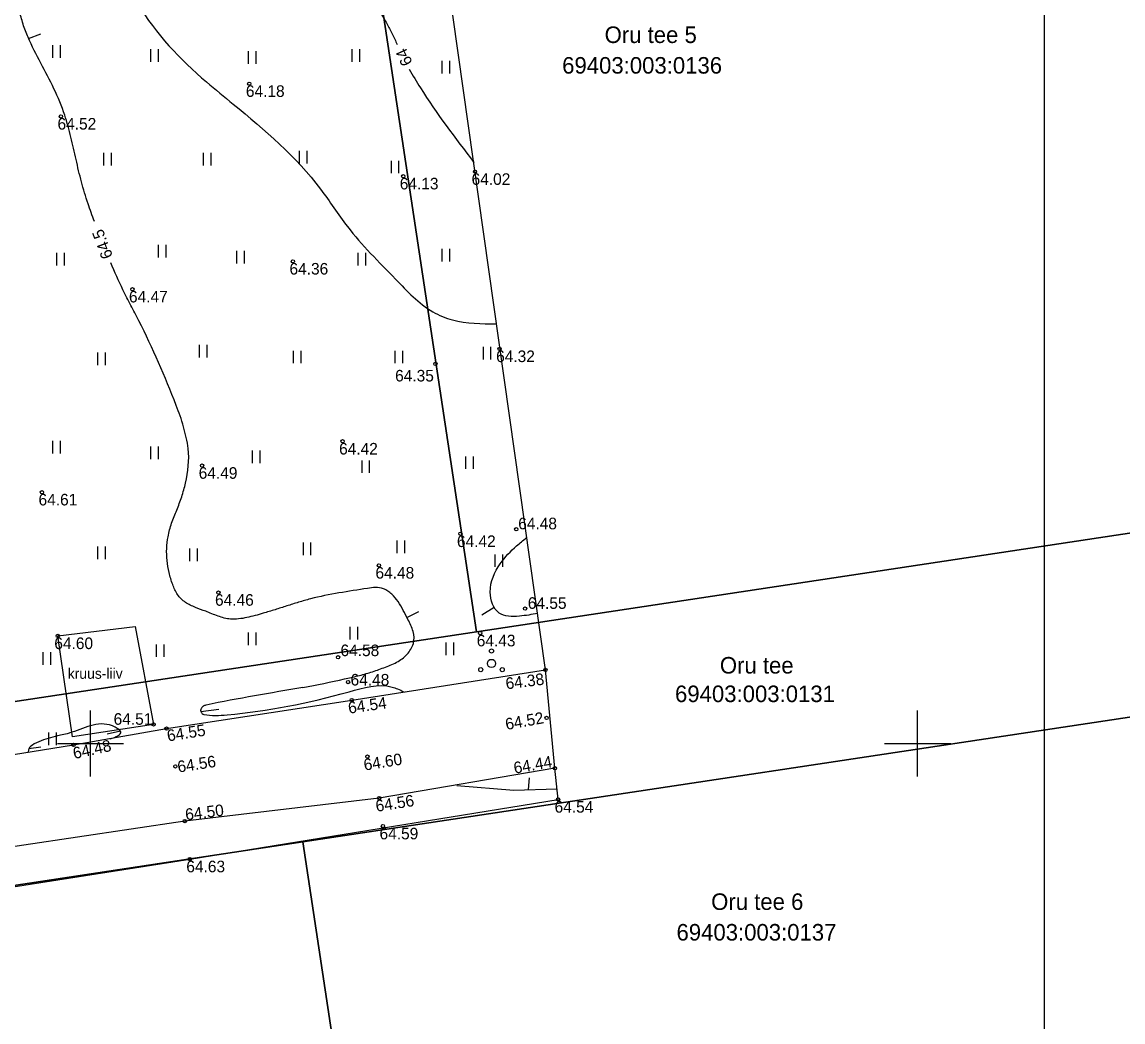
# Model space of a CAD drawing. Extents: x 639065 to 639541, y 6455355 to 6455980.
# Drawn here: x 639295.9 to 639362.4, y 6455433.2 to 6455493.6 of the extents above; entities that cross this region are included whole.
import ezdxf

# ---------------------------------------------------------------- set-up
doc = ezdxf.new("R2010")
doc.units = 0
for name, color, linetype in [('HALJASTUS', 7, 'Continuous'), ('HORISONTAAL-EH2000', 7, 'Continuous'), ('KORGUS-EH2000', 7, 'Continuous'), ('MOOTPIIR', 7, 'Continuous'), ('PIIR', 7, 'Continuous'), ('PUU', 7, 'Continuous'), ('TEE', 7, 'Continuous'), ('VORK', 7, 'Continuous'), ('VORMISTUS', 7, 'Continuous')]:
    doc.layers.add(name, color=color, linetype=linetype)

msp = doc.modelspace()

# ---------------------------------------------------------------- linework, layer by layer
at = {"layer": 'HALJASTUS'}
for p, q in [((639297.706, 6455492.205), (639297.706, 6455491.445)), ((639298.166, 6455492.205), (639298.166, 6455491.445)), ((639303.62, 6455491.968), (639303.62, 6455491.208)), ((639304.08, 6455491.968), (639304.08, 6455491.208)), ((639309.534, 6455491.85), (639309.534, 6455491.09)), ((639309.994, 6455491.85), (639309.994, 6455491.09)), ((639315.803, 6455491.968), (639315.803, 6455491.208)), ((639316.263, 6455491.968), (639316.263, 6455491.208)), ((639321.244, 6455491.258), (639321.244, 6455490.498)), ((639321.704, 6455491.258), (639321.704, 6455490.498)), ((639300.781, 6455485.695), (639300.781, 6455484.935)), ((639301.241, 6455485.695), (639301.241, 6455484.935)), ((639306.814, 6455485.695), (639306.814, 6455484.935)), ((639307.274, 6455485.695), (639307.274, 6455484.935)), ((639312.609, 6455485.814), (639312.609, 6455485.054)), ((639313.069, 6455485.814), (639313.069, 6455485.054)), ((639318.168, 6455485.222), (639318.168, 6455484.462)), ((639318.628, 6455485.222), (639318.628, 6455484.462)), ((639304.093, 6455480.133), (639304.093, 6455479.373)), ((639304.553, 6455480.133), (639304.553, 6455479.373)), ((639321.244, 6455479.896), (639321.244, 6455479.136)), ((639321.704, 6455479.896), (639321.704, 6455479.136)), ((639297.943, 6455479.66), (639297.943, 6455478.9)), ((639298.403, 6455479.66), (639298.403, 6455478.9)), ((639308.824, 6455479.778), (639308.824, 6455479.018)), ((639309.284, 6455479.778), (639309.284, 6455479.018)), ((639316.158, 6455479.66), (639316.158, 6455478.9)), ((639316.618, 6455479.66), (639316.618, 6455478.9)), ((639306.577, 6455474.097), (639306.577, 6455473.337)), ((639307.037, 6455474.097), (639307.037, 6455473.337)), ((639323.727, 6455473.979), (639323.727, 6455473.219)), ((639324.187, 6455473.979), (639324.187, 6455473.219)), ((639300.427, 6455473.624), (639300.427, 6455472.864)), ((639300.887, 6455473.624), (639300.887, 6455472.864)), ((639312.254, 6455473.742), (639312.254, 6455472.982)), ((639312.714, 6455473.742), (639312.714, 6455472.982)), ((639318.405, 6455473.742), (639318.405, 6455472.982)), ((639318.865, 6455473.742), (639318.865, 6455472.982)), ((639297.706, 6455468.298), (639297.706, 6455467.538)), ((639298.166, 6455468.298), (639298.166, 6455467.538)), ((639303.62, 6455467.943), (639303.62, 6455467.183)), ((639304.08, 6455467.943), (639304.08, 6455467.183)), ((639309.771, 6455467.707), (639309.771, 6455466.947)), ((639310.231, 6455467.707), (639310.231, 6455466.947)), ((639322.663, 6455467.352), (639322.663, 6455466.592)), ((639323.123, 6455467.352), (639323.123, 6455466.592)), ((639316.394, 6455467.115), (639316.394, 6455466.355)), ((639316.854, 6455467.115), (639316.854, 6455466.355)), ((639300.427, 6455461.908), (639300.427, 6455461.148)), ((639300.887, 6455461.908), (639300.887, 6455461.148)), ((639312.846, 6455462.144), (639312.846, 6455461.384)), ((639313.306, 6455462.144), (639313.306, 6455461.384)), ((639318.523, 6455462.263), (639318.523, 6455461.503)), ((639318.983, 6455462.263), (639318.983, 6455461.503)), ((639305.986, 6455461.789), (639305.986, 6455461.029)), ((639306.446, 6455461.789), (639306.446, 6455461.029)), ((639324.437, 6455461.434), (639324.437, 6455460.674)), ((639324.897, 6455461.434), (639324.897, 6455460.674)), ((639309.534, 6455456.7), (639309.534, 6455455.94)), ((639309.994, 6455456.7), (639309.994, 6455455.94)), ((639315.684, 6455457.055), (639315.684, 6455456.295)), ((639316.144, 6455457.055), (639316.144, 6455456.295)), ((639303.975, 6455455.99), (639303.975, 6455455.23)), ((639304.435, 6455455.99), (639304.435, 6455455.23)), ((639321.48, 6455456.109), (639321.48, 6455455.349)), ((639321.94, 6455456.109), (639321.94, 6455455.349)), ((639297.115, 6455455.517), (639297.115, 6455454.757)), ((639297.575, 6455455.517), (639297.575, 6455454.757)), ((639297.457, 6455450.665), (639297.457, 6455449.905)), ((639297.917, 6455450.665), (639297.917, 6455449.905))]:
    msp.add_line(p, q, dxfattribs=at)
msp.add_lwpolyline([(639303.81, 6455451.15), (639298.902, 6455450.403), (639298.018, 6455456.507), (639302.703, 6455457.077)], close=True, dxfattribs=at)
at = {"layer": 'HORISONTAAL-EH2000'}
for p, q in [((639296.259, 6455492.604), (639296.986, 6455492.886)), ((639319.129, 6455457.609), (639319.845, 6455457.979)), ((639324.397, 6455458.227), (639323.647, 6455457.767)), ((639306.673, 6455451.934), (639307.765, 6455452.074)), ((639301.004, 6455450.582), (639301.814, 6455450.764)), ((639296.261, 6455449.689), (639296.989, 6455449.807)), ((639326.487, 6455447.212), (639326.534, 6455447.916))]:
    msp.add_line(p, q, dxfattribs=at)
msp.add_lwpolyline([(639322.145, 6455447.47), (639325.595, 6455447.188), (639328.2, 6455447.259)], dxfattribs=at)
for points in [[(639300.232, 6455481.556), (639299.85, 6455482.624), (639299.45, 6455483.95), (639299.125, 6455485.298), (639298.81, 6455486.648), (639298.441, 6455487.978), (639297.787, 6455489.573), (639296.989, 6455491.121), (639296.23, 6455492.682), (639295.923, 6455493.487), (639295.695, 6455494.319), (639295.416, 6455495.934), (639295.203, 6455497.559), (639294.768, 6455500.871), (639294.596, 6455502.527), (639294.536, 6455503.355), (639294.499, 6455504.181), (639294.568, 6455505.398), (639294.779, 6455506.612), (639295.026, 6455507.826), (639295.203, 6455509.042), (639295.355, 6455511.505), (639295.414, 6455513.974), (639295.333, 6455514.815), (639295.146, 6455515.652), (639294.965, 6455516.486), (639294.898, 6455517.32), (639295.531, 6455518.987), (639295.723, 6455519.213), (639295.933, 6455519.409), (639296.142, 6455519.6), (639296.329, 6455519.809), (639296.558, 6455520.148), (639296.768, 6455520.503), (639296.982, 6455520.857), (639297.221, 6455521.195), (639297.972, 6455521.923), (639298.887, 6455522.416), (639301.406, 6455523.078), (639302.83, 6455523.355), (639307.266, 6455524.295), (639308.422, 6455524.508), (639309.583, 6455524.7), (639311.866, 6455525.234), (639312.851, 6455525.563)], [(639315.762, 6455525.61), (639312.077, 6455524.388), (639308.885, 6455523.731), (639304.379, 6455522.651), (639302.361, 6455522.111), (639301.023, 6455521.218), (639299.943, 6455519.927), (639299.967, 6455518.165), (639301.258, 6455513.751), (639301.68, 6455510.627), (639301.868, 6455500.624), (639301.727, 6455497.665), (639302.854, 6455494.706), (639307.008, 6455489.986), (639308.627, 6455488.647), (639313.907, 6455483.505), (639315.527, 6455481.25), (639318.437, 6455478.068), (639320.69, 6455476.096), (639321.887, 6455475.603), (639324.539, 6455475.368)], [(639318.179, 6455524.459), (639312.523, 6455523.52), (639312.405, 6455523.308), (639312.405, 6455523.026), (639313.086, 6455522.674), (639313.457, 6455522.584), (639313.842, 6455522.544), (639314.224, 6455522.492), (639314.409, 6455522.443), (639314.588, 6455522.369), (639314.761, 6455522.193), (639314.855, 6455521.93), (639314.805, 6455521.555), (639314.729, 6455521.477), (639313.802, 6455520.919), (639313.32, 6455520.66), (639312.828, 6455520.42), (639312.428, 6455520.246), (639312.03, 6455520.068), (639311.279, 6455519.551), (639310.551, 6455518.635), (639309.887, 6455517.588), (639309.277, 6455516.525), (639308.673, 6455514.855), (639308.628, 6455514.564), (639308.603, 6455514.267), (639308.581, 6455513.369), (639308.588, 6455512.471), (639308.602, 6455511.573), (639308.603, 6455510.674), (639308.522, 6455508.032), (639308.396, 6455505.39), (639308.297, 6455502.748), (639308.281, 6455501.428), (639308.285, 6455500.767), (639308.298, 6455500.107), (639308.359, 6455499.809), (639308.501, 6455499.533), (639308.688, 6455499.268), (639308.885, 6455499.003), (639309.229, 6455498.54), (639309.59, 6455498.113), (639309.986, 6455497.725), (639310.202, 6455497.548), (639310.434, 6455497.383), (639310.893, 6455497.164), (639311.39, 6455497.059), (639312.446, 6455497.044), (639313.5, 6455497.04), (639313.993, 6455496.949), (639314.447, 6455496.749), (639315.452, 6455496.08), (639315.939, 6455495.719), (639316.419, 6455495.34), (639317.123, 6455494.706), (639317.34, 6455494.421), (639317.541, 6455494.128), (639317.907, 6455493.519), (639318.235, 6455492.889), (639318.541, 6455492.246)], [(639319.26, 6455490.751), (639319.939, 6455489.634), (639323.178, 6455485.125)], [(639312.84, 6455453.38), (639315.363, 6455453.904), (639316.163, 6455454.089), (639316.95, 6455454.311), (639317.729, 6455454.581), (639318.507, 6455454.914), (639319.134, 6455455.391), (639319.362, 6455455.704), (639319.517, 6455456.041), (639319.502, 6455456.765), (639319.188, 6455457.497), (639318.592, 6455458.578), (639318.213, 6455459.028), (639317.98, 6455459.209), (639317.709, 6455459.352), (639317.228, 6455459.433), (639316.747, 6455459.376), (639315.017, 6455459.101), (639313.297, 6455458.742), (639312.576, 6455458.538), (639311.864, 6455458.314), (639311.153, 6455458.087), (639310.434, 6455457.873), (639309.449, 6455457.612), (639308.953, 6455457.531), (639308.463, 6455457.521), (639307.708, 6455457.699), (639306.961, 6455457.99), (639306.34, 6455458.227), (639305.74, 6455458.531), (639305.266, 6455459), (639305.1, 6455459.294), (639304.966, 6455459.611), (639304.749, 6455460.33), (639304.628, 6455461.061), (639304.684, 6455462.499), (639304.905, 6455463.309), (639305.209, 6455464.112), (639305.515, 6455464.918), (639305.74, 6455465.74), (639305.905, 6455467.83), (639305.786, 6455468.491), (639305.623, 6455469.148), (639305.177, 6455470.436), (639302.924, 6455475.556), (639302.686, 6455476.021), (639302.439, 6455476.482), (639302.194, 6455476.943), (639301.962, 6455477.411), (639301.222, 6455479.049)], [(639327.027, 6455457.861), (639325.924, 6455457.697), (639324.703, 6455457.885), (639324.163, 6455459.153), (639324.774, 6455460.867), (639325.759, 6455461.947), (639326.346, 6455462.44)], [(639312.84, 6455453.38), (639306.99, 6455452.32), (639306.935, 6455452.307), (639306.882, 6455452.288), (639306.83, 6455452.262), (639306.805, 6455452.245), (639306.779, 6455452.226), (639306.722, 6455452.169), (639306.681, 6455452.102), (639306.659, 6455452.033), (639306.657, 6455451.999), (639306.662, 6455451.968), (639306.687, 6455451.902), (639306.728, 6455451.833), (639306.784, 6455451.779), (639306.85, 6455451.757), (639308.258, 6455451.735), (639315.63, 6455453.131), (639318.236, 6455453.413), (639318.565, 6455453.295), (639318.941, 6455453.131)], [(639301.191, 6455450.277), (639301.825, 6455450.699), (639301.497, 6455450.981), (639298.867, 6455450.676), (639296.59, 6455449.971), (639296.261, 6455449.666), (639296.238, 6455449.454)]]:
    msp.add_spline(points, degree=3, dxfattribs=at)
at = {"layer": 'KORGUS-EH2000'}
for centre in [(639309.598, 6455489.881), (639298.211, 6455487.905), (639323.243, 6455484.562), (639318.902, 6455484.29), (639312.235, 6455479.143), (639302.531, 6455477.457), (639324.727, 6455473.853), (639320.854, 6455472.942), (639315.234, 6455468.266), (639306.745, 6455466.801), (639297.064, 6455465.189), (639322.358, 6455462.674), (639325.734, 6455462.948), (639317.433, 6455460.766), (639307.733, 6455459.126), (639326.267, 6455458.153), (639298.018, 6455456.507), (639323.555, 6455456.672), (639314.966, 6455455.218), (639327.496, 6455454.453), (639315.574, 6455453.71), (639315.79, 6455452.628), (639303.81, 6455451.15), (639327.57, 6455451.544), (639304.599, 6455450.899), (639298.972, 6455449.914), (639316.739, 6455449.211), (639305.127, 6455448.612), (639328.073, 6455448.503), (639317.455, 6455446.7), (639328.262, 6455446.622), (639305.692, 6455445.314), (639317.679, 6455445.007), (639305.998, 6455443.016)]:
    msp.add_circle(centre, 0.1, dxfattribs=at)
at = {"layer": 'MOOTPIIR'}
msp.add_lwpolyline([(639328.073, 6455448.503), (639327.496, 6455454.453), (639321.591, 6455496.187), (639320.579, 6455506.426), (639319.233, 6455517.384), (639317.43, 6455529.666), (639247.076, 6455518.844), (639247.966, 6455511.325), (639248.387, 6455507.416), (639250.82, 6455485.028), (639251.46, 6455474.525), (639251.916, 6455447.276), (639251.185, 6455439.512), (639252.188, 6455435.521), (639258.615, 6455435.898), (639268.348, 6455437.351), (639282.313, 6455439.295), (639305.998, 6455443.016), (639328.262, 6455446.622)], close=True, dxfattribs=at)
at = {"layer": 'PIIR'}
for points in [[(639488.54, 6455551.22), (639494.03, 6455539.08), (639505.47, 6455512.97), (639541.28, 6455443.71), (639538.36, 6455442.82), (639521.44, 6455475.53), (639450.54, 6455464.83), (639380.19, 6455454.21), (639312.84, 6455444.05), (639256.57, 6455435.56), (639245.57, 6455433.89), (639245.57, 6455510.56), (639174.58, 6455500.11), (639174.33, 6455503.85), (639174.24, 6455505.12), (639260.54, 6455517.82), (639298.49, 6455523.38), (639457.55, 6455546.82)], [(639487.65, 6455546.15), (639435.74, 6455538.56), (639375.08, 6455529.63), (639313.7, 6455520.59), (639256.57, 6455512.18), (639256.57, 6455446.68), (639323.33, 6455456.76), (639384.68, 6455466.02), (639445.31, 6455475.17), (639516.11, 6455485.85), (639502.8, 6455511.59)], [(639375.08, 6455529.63), (639384.68, 6455466.02), (639323.33, 6455456.76), (639313.7, 6455520.59)], [(639313.7, 6455520.59), (639323.33, 6455456.76), (639256.57, 6455446.68), (639256.57, 6455512.18)], [(639380.19, 6455454.21), (639387.49, 6455405.75), (639320.98, 6455390.12), (639312.84, 6455444.05)], [(639312.84, 6455444.05), (639320.98, 6455390.12), (639256.57, 6455374.99), (639256.57, 6455435.56)]]:
    msp.add_lwpolyline(points, close=True, dxfattribs=at)
at = {"layer": 'PUU'}
for centre, radius in [((639324.241, 6455455.588), 0.125), ((639323.591, 6455454.463), 0.125), ((639324.241, 6455454.838), 0.25), ((639324.891, 6455454.463), 0.125)]:
    msp.add_circle(centre, radius, dxfattribs=at)
at = {"layer": 'TEE'}
msp.add_lwpolyline([(639328.073, 6455448.503), (639317.455, 6455446.7), (639305.692, 6455445.314), (639292.713, 6455443.369), (639281.689, 6455441.702), (639268.134, 6455439.588), (639259.103, 6455438.051), (639254.205, 6455437.685), (639253.481, 6455440.001), (639253.398, 6455442.584), (639253.904, 6455443.543), (639258.866, 6455443.712), (639267.987, 6455445.276), (639280.995, 6455446.966), (639292.829, 6455448.932), (639298.972, 6455449.914), (639304.599, 6455450.899), (639315.79, 6455452.628), (639327.496, 6455454.453)], dxfattribs=at)
at = {"layer": 'VORK'}
for p, q in [((639300, 6455448), (639300, 6455452)), ((639350, 6455448), (639350, 6455452)), ((639298, 6455450), (639302, 6455450)), ((639348, 6455450), (639352, 6455450))]:
    msp.add_line(p, q, dxfattribs=at)
at = {"layer": 'VORMISTUS'}
msp.add_lwpolyline([(639357.65, 6455354.803), (639214.908, 6455354.803), (639214.908, 6455561.176), (639357.65, 6455561.176)], close=True, dxfattribs=at)

# ---------------------------------------------------------------- texts
at = {"layer": 'HALJASTUS'}
msp.add_text('kruus-liiv', height=0.63, dxfattribs=at).set_placement((639298.62, 6455453.913))
at = {"layer": 'HORISONTAAL-EH2000'}
for s, rotation, p in [('64', 114.88792, (639319.489, 6455491.15)), ('64.5', 110.49552, (639301.363, 6455479.446))]:
    msp.add_text(s, height=0.7, rotation=rotation, dxfattribs=at).set_placement(p)
at = {"layer": 'KORGUS-EH2000'}
for s, p in [('64.18', (639309.391, 6455489.082)), ('64.52', (639298.004, 6455487.106)), ('64.13', (639318.695, 6455483.491)), ('64.02', (639323.036, 6455483.763)), ('64.36', (639312.028, 6455478.344)), ('64.47', (639302.324, 6455476.658)), ('64.32', (639324.52, 6455473.054)), ('64.35', (639318.414, 6455471.881)), ('64.42', (639315.027, 6455467.467)), ('64.49', (639306.538, 6455466.002)), ('64.61', (639296.857, 6455464.39)), ('64.48', (639325.855, 6455462.948)), ('64.42', (639322.151, 6455461.875)), ('64.48', (639317.226, 6455459.967)), ('64.46', (639307.526, 6455458.327)), ('64.55', (639326.435, 6455458.139)), ('64.43', (639323.348, 6455455.873)), ('64.60', (639297.811, 6455455.708)), ('64.58', (639315.113, 6455455.28)), ('64.48', (639315.721, 6455453.505)), ('64.51', (639301.396, 6455451.133)), ('64.54', (639328.055, 6455445.823)), ('64.59', (639317.472, 6455444.208)), ('64.63', (639305.791, 6455442.217))]:
    msp.add_text(s, height=0.7, dxfattribs=at).set_placement(p)
for s, rotation, p in [('64.38', 7.16948, (639325.137, 6455453.272)), ('64.54', 8.06381, (639315.622, 6455451.802)), ('64.52', 10.31081, (639325.141, 6455450.813)), ('64.55', 8.85441, (639304.679, 6455450.121)), ('64.48', 12.47497, (639299.019, 6455449.057)), ('64.56', 8.68548, (639305.308, 6455448.241)), ('64.60', 9.1524, (639316.569, 6455448.36)), ('64.44', 9.92001, (639325.642, 6455448.171)), ('64.56', 8.87343, (639317.289, 6455445.868)), ('64.50', 7.0499, (639305.768, 6455445.355))]:
    msp.add_text(s, height=0.7, rotation=rotation, dxfattribs=at).set_placement(p)
at = {"layer": 'PIIR'}
for s, p in [('Oru tee 5', (639331.078, 6455492.338)), ('69403:003:0136', (639328.512, 6455490.489)), ('Oru tee', (639338.046, 6455454.229)), ('69403:003:0131', (639335.335, 6455452.503)), ('Oru tee 6', (639337.52, 6455439.942)), ('69403:003:0137', (639335.425, 6455438.092))]:
    msp.add_text(s, height=1, dxfattribs=at).set_placement(p)

doc.saveas('drawing.dxf')
